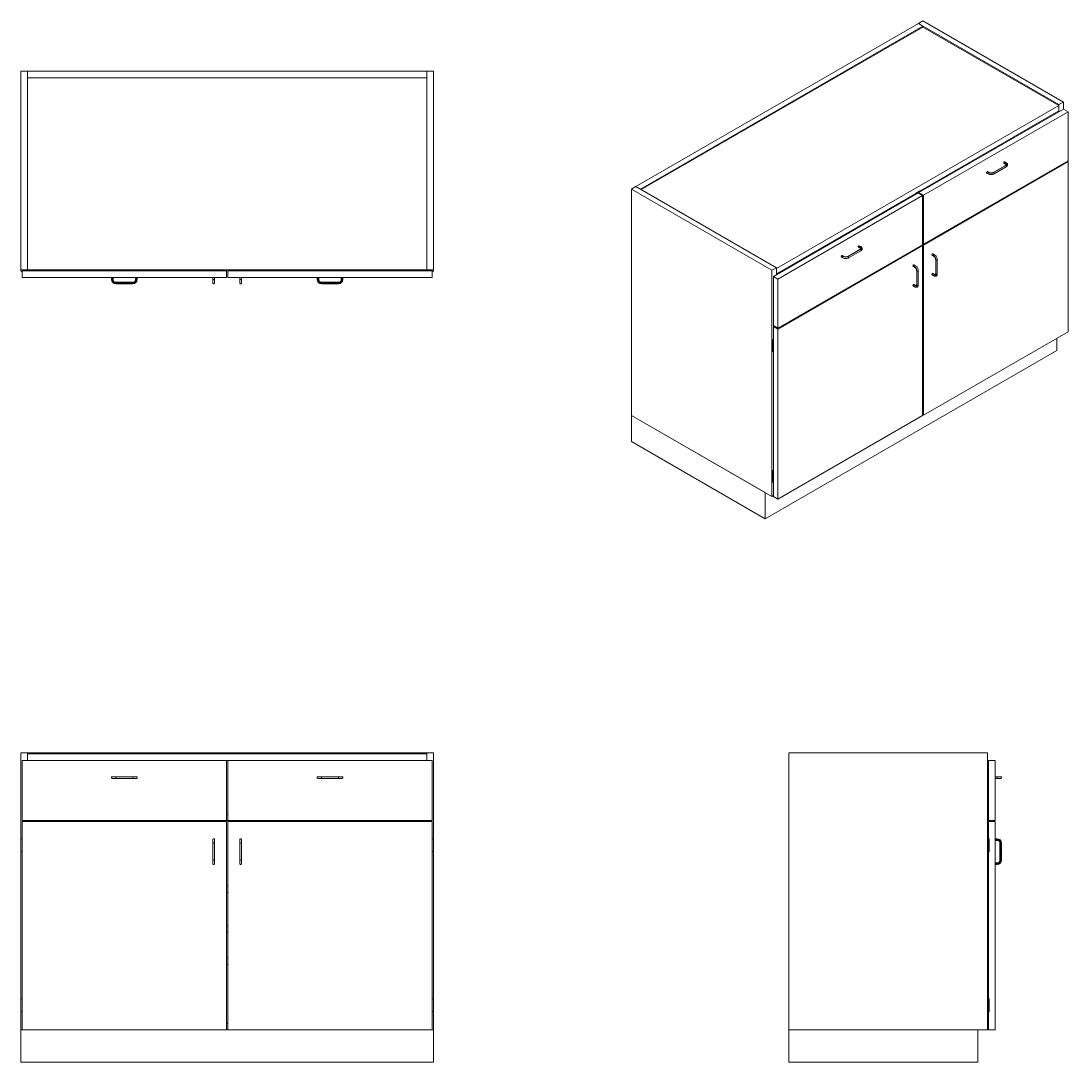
# Model space of a CAD drawing. Header units: millimetres. Extents: x 131 to 690, y 168 to 741.
# Drawn here: x 130.6 to 252.5, y 598.1 to 719.3 of the extents above; entities that cross this region are included whole.
import ezdxf

# ---------------------------------------------------------------- set-up
doc = ezdxf.new("R2010")
doc.units = ezdxf.units.MM
doc.layers.add('Standard', color=40, linetype='Continuous')

msp = doc.modelspace()

# ---------------------------------------------------------------- linework, layer by layer
at = {"layer": 'Standard', "linetype": 'Continuous', "lineweight": 0, "extrusion": (-5.55112e-17, 0.816497, 0.57735)}
for p, q in [((235.08, 718.99), (235.61, 719.3)), ((235.61, 719.3), (251.96, 709.85)), ((235.08, 718.99), (202.2, 700.01)), ((202.73, 699.7), (235.61, 718.68)), ((202.82, 699.65), (235.61, 718.58)), ((251.43, 709.55), (235.08, 718.99)), ((235.61, 718.68), (235.08, 718.99)), ((235.61, 718.58), (235.61, 718.68)), ((251.43, 709.45), (235.61, 718.58)), ((251.43, 709.45), (218.55, 690.46)), ((251.96, 709.85), (251.43, 709.55)), ((251.43, 708.73), (251.43, 709.55)), ((251.43, 708.83), (251.43, 709.45)), ((251.96, 709.85), (251.96, 709.04)), ((218.55, 689.85), (251.43, 708.83)), ((235.13, 699.32), (251.96, 709.04)), ((252.49, 708.73), (235.66, 699.01)), ((251.96, 709.04), (252.49, 708.73)), ((252.49, 703.02), (252.49, 708.73)), ((247.1, 706.23), (247.01, 706.28)), ((235.66, 693.29), (252.49, 703.02)), ((252.49, 702.91), (235.66, 693.19)), ((243.78, 701.64), (245.2, 702.46)), ((243.83, 701.64), (245.25, 702.45)), ((243.88, 701.48), (245.29, 702.3)), ((245.2, 702.63), (245.02, 702.73)), ((245.25, 702.79), (245.07, 702.89)), ((245.29, 702.79), (245.12, 702.89)), ((252.49, 702.91), (252.4, 702.97)), ((252.49, 683.11), (252.49, 702.91)), ((243.03, 701.58), (243.21, 701.48)), ((243.08, 701.74), (243.26, 701.64)), ((243.13, 701.75), (243.3, 701.64)), ((202.2, 700.01), (201.67, 699.7)), ((201.67, 699.7), (201.67, 673.37)), ((218.02, 690.26), (201.67, 699.7)), ((202.2, 700.01), (218.55, 690.56)), ((202.2, 700.01), (202.73, 699.7)), ((218.2, 689.54), (235.04, 699.27)), ((235.57, 698.96), (218.73, 689.24)), ((235.26, 699.5), (234.73, 699.19)), ((234.73, 699.19), (234.73, 699.09)), ((235.57, 698.96), (235.04, 699.27)), ((235.66, 699.01), (235.13, 699.32)), ((235.13, 699.21), (235.13, 699.32)), ((235.26, 699.39), (235.26, 699.5)), ((235.57, 693.24), (235.57, 698.96)), ((235.66, 699.01), (235.66, 693.29)), ((218.73, 683.52), (235.57, 693.24)), ((235.57, 693.14), (218.73, 683.42)), ((226.86, 691.87), (228.27, 692.69)), ((226.9, 691.87), (228.32, 692.68)), ((226.95, 691.71), (228.37, 692.52)), ((228.27, 692.86), (228.1, 692.96)), ((228.32, 693.01), (228.14, 693.12)), ((228.37, 693.02), (228.19, 693.12)), ((235.57, 693.14), (235.48, 693.19)), ((235.57, 693.35), (235.66, 693.29)), ((235.57, 693.24), (235.66, 693.19)), ((235.57, 673.34), (235.57, 693.14)), ((235.66, 693.19), (235.66, 673.39)), ((226.11, 691.81), (226.28, 691.71)), ((226.15, 691.97), (226.33, 691.87)), ((226.2, 691.97), (226.38, 691.87)), ((236.83, 691.96), (236.65, 692.06)), ((236.67, 692.01), (236.85, 691.91)), ((236.76, 692.18), (236.94, 692.07)), ((237.09, 691.5), (237.09, 689.86)), ((237.11, 689.82), (237.11, 691.46)), ((237.27, 691.5), (237.27, 689.86)), ((218.55, 690.56), (218.02, 690.26)), ((218.02, 663.93), (218.02, 690.26)), ((218.55, 690.56), (218.55, 689.75)), ((218.55, 690.46), (218.55, 689.85)), ((234.62, 690.68), (234.44, 690.78)), ((234.46, 690.74), (234.64, 690.64)), ((234.55, 690.9), (234.73, 690.8)), ((234.88, 690.22), (234.88, 688.59)), ((234.9, 688.55), (234.9, 690.18)), ((235.06, 690.22), (235.06, 688.59)), ((236.94, 689.78), (236.76, 689.88)), ((218.2, 689.54), (218.73, 689.24)), ((218.2, 683.83), (218.2, 689.54)), ((218.73, 689.24), (218.73, 683.52)), ((234.73, 688.5), (234.55, 688.6)), ((236.65, 689.76), (236.83, 689.66)), ((236.85, 689.62), (236.67, 689.72)), ((234.44, 688.49), (234.62, 688.38)), ((234.64, 688.34), (234.46, 688.44)), ((218.2, 683.83), (218.73, 683.52)), ((218.2, 683.73), (218.29, 683.78)), ((218.2, 683.73), (218.73, 683.42)), ((218.2, 682.09), (218.2, 683.73)), ((218.73, 683.42), (218.73, 663.62)), ((235.66, 673.39), (252.49, 683.11)), ((218.2, 682.2), (218.02, 682.09)), ((218.02, 682.09), (218.11, 682.04)), ((218.02, 680.87), (218.02, 682.09)), ((218.11, 682.04), (218.11, 680.82)), ((218.22, 680.84), (218.22, 682.07)), ((251.17, 680.92), (251.17, 682.35)), ((251.17, 680.92), (217.23, 661.32)), ((218.11, 680.82), (218.02, 680.87)), ((218.2, 666.89), (218.2, 680.82)), ((201.67, 673.37), (218.02, 663.93)), ((201.67, 673.37), (217.23, 664.39)), ((201.67, 670.31), (201.67, 673.37)), ((218.73, 663.62), (235.57, 673.34)), ((235.57, 673.44), (235.66, 673.39)), ((217.23, 661.32), (201.67, 670.31)), ((218.2, 666.99), (218.02, 666.89)), ((218.02, 666.89), (218.11, 666.84)), ((218.02, 665.66), (218.02, 666.89)), ((218.11, 666.84), (218.11, 665.61)), ((218.22, 665.64), (218.22, 666.86)), ((218.11, 665.61), (218.02, 665.66)), ((218.2, 663.93), (218.2, 665.61)), ((217.23, 661.32), (217.23, 664.39)), ((218.2, 664.03), (218.02, 663.93)), ((218.2, 663.93), (218.73, 663.62))]:
    msp.add_line(p, q, dxfattribs=at)
at = {"layer": 'Standard', "linetype": 'Continuous', "lineweight": 0}
for p, q in [((131.38, 713.43), (130.63, 713.43)), ((130.63, 690.31), (130.63, 713.43)), ((131.38, 713.43), (131.38, 690.31)), ((131.38, 713.43), (131.38, 712.68)), ((177.88, 713.43), (131.38, 713.43)), ((177.88, 690.31), (177.88, 713.43)), ((177.88, 713.43), (178.63, 713.43)), ((177.88, 712.68), (177.88, 713.43)), ((178.63, 713.43), (178.63, 690.31)), ((131.38, 712.68), (177.88, 712.68)), ((131.38, 690.31), (130.63, 690.31)), ((130.63, 690.31), (130.63, 690.18)), ((130.75, 690.18), (130.75, 689.43)), ((130.75, 690.18), (154.56, 690.18)), ((177.88, 690.31), (131.38, 690.31)), ((131.38, 690.18), (131.38, 690.31)), ((154.56, 689.43), (154.56, 690.18)), ((154.69, 690.18), (178.5, 690.18)), ((154.69, 689.43), (154.69, 690.18)), ((178.63, 690.31), (177.88, 690.31)), ((177.88, 690.31), (177.88, 690.18)), ((178.5, 690.18), (178.5, 689.43)), ((178.63, 690.18), (178.63, 690.31)), ((154.56, 689.43), (130.75, 689.43)), ((141.16, 689.43), (141.16, 689.18)), ((141.25, 689.43), (141.25, 689.18)), ((141.34, 689.43), (141.34, 689.18)), ((141.66, 688.87), (143.66, 688.87)), ((141.66, 688.78), (143.66, 688.78)), ((141.66, 688.68), (143.66, 688.68)), ((143.97, 689.18), (143.97, 689.43)), ((144.06, 689.18), (144.06, 689.43)), ((144.16, 689.18), (144.16, 689.43)), ((152.97, 689.18), (152.97, 689.43)), ((152.97, 689.18), (152.97, 688.78)), ((153.16, 689.43), (153.16, 689.18)), ((153.16, 688.78), (153.16, 689.18)), ((178.5, 689.43), (154.69, 689.43)), ((156.09, 689.18), (156.09, 689.43)), ((156.09, 689.18), (156.09, 688.78)), ((156.28, 689.43), (156.28, 689.18)), ((156.28, 688.78), (156.28, 689.18)), ((165.09, 689.43), (165.09, 689.18)), ((165.19, 689.43), (165.19, 689.18)), ((165.28, 689.43), (165.28, 689.18)), ((165.59, 688.87), (167.59, 688.87)), ((165.59, 688.78), (167.59, 688.78)), ((165.59, 688.68), (167.59, 688.68)), ((167.91, 689.18), (167.91, 689.43)), ((168, 689.18), (168, 689.43)), ((168.09, 689.18), (168.09, 689.43))]:
    msp.add_line(p, q, dxfattribs=at)
at = {"layer": 'Standard', "linetype": 'Continuous', "lineweight": 0, "extrusion": (0, 1, 0)}
for p, q in [((131.38, 634.08), (130.63, 634.08)), ((130.63, 624.08), (130.63, 634.08)), ((131.38, 634.08), (131.38, 633.2)), ((131.38, 634.08), (177.88, 634.08)), ((131.38, 633.95), (131.38, 633.2)), ((177.88, 633.95), (131.38, 633.95)), ((178.63, 634.08), (177.88, 634.08)), ((177.88, 633.2), (177.88, 634.08)), ((177.88, 633.2), (177.88, 633.95)), ((178.63, 634.08), (178.63, 624.08)), ((220, 634.08), (220, 601.83)), ((243.13, 634.08), (220, 634.08)), ((243.13, 601.83), (243.13, 634.08)), ((130.75, 633.2), (130.75, 626.2)), ((154.56, 633.2), (130.75, 633.2)), ((154.56, 633.2), (154.69, 633.2)), ((154.69, 633.2), (154.56, 633.2)), ((154.56, 626.2), (154.56, 633.2)), ((178.5, 633.2), (154.69, 633.2)), ((154.69, 633.2), (154.69, 626.2)), ((178.5, 626.2), (178.5, 633.2)), ((243.25, 633.2), (244, 633.2)), ((243.25, 626.2), (243.25, 633.2)), ((244, 633.2), (244, 626.2)), ((141.66, 631.29), (141.25, 631.29)), ((141.66, 631.29), (143.66, 631.29)), ((144.06, 631.29), (143.66, 631.29)), ((165.59, 631.29), (165.19, 631.29)), ((165.59, 631.29), (167.59, 631.29)), ((168, 631.29), (167.59, 631.29)), ((244, 631.29), (244.25, 631.29)), ((244.66, 631.29), (244.25, 631.29)), ((141.25, 631.11), (141.66, 631.11)), ((143.66, 631.11), (141.66, 631.11)), ((143.66, 631.11), (144.06, 631.11)), ((165.19, 631.11), (165.59, 631.11)), ((167.59, 631.11), (165.59, 631.11)), ((167.59, 631.11), (168, 631.11)), ((244.25, 631.11), (244, 631.11)), ((244.25, 631.11), (244.66, 631.11)), ((154.69, 626.95), (154.56, 626.95)), ((130.75, 626.2), (154.56, 626.2)), ((130.75, 626.08), (130.75, 601.83)), ((154.56, 626.08), (130.75, 626.08)), ((131.38, 626.2), (131.38, 626.08)), ((154.25, 626.2), (154.25, 626.08)), ((154.56, 626.2), (154.69, 626.2)), ((154.56, 601.83), (154.56, 626.08)), ((154.69, 626.2), (178.5, 626.2)), ((154.69, 626.08), (154.69, 601.83)), ((178.5, 626.08), (154.69, 626.08)), ((155, 626.08), (155, 626.2)), ((177.88, 626.08), (177.88, 626.2)), ((178.5, 601.83), (178.5, 626.08)), ((243.25, 626.2), (244, 626.2)), ((243.25, 626.08), (244, 626.08)), ((243.25, 624.08), (243.25, 626.08)), ((244, 626.08), (244, 601.83)), ((130.63, 624.08), (130.63, 622.58)), ((130.75, 624.08), (130.63, 624.08)), ((152.97, 623.98), (152.97, 623.58)), ((153.16, 623.58), (153.16, 623.98)), ((156.09, 623.98), (156.09, 623.58)), ((156.28, 623.58), (156.28, 623.98)), ((178.63, 624.08), (178.5, 624.08)), ((178.63, 622.58), (178.63, 624.08)), ((243.13, 624.08), (243.25, 624.08)), ((243.13, 622.58), (243.13, 624.08)), ((243.25, 624.08), (243.25, 622.58)), ((243.32, 624.08), (243.25, 624.08)), ((243.32, 622.58), (243.32, 624.08)), ((244, 624.08), (244.25, 624.08)), ((244.25, 623.98), (244, 623.98)), ((152.97, 621.58), (152.97, 623.58)), ((153.16, 623.58), (153.16, 621.58)), ((156.09, 621.58), (156.09, 623.58)), ((156.28, 623.58), (156.28, 621.58)), ((244, 623.89), (244.25, 623.89)), ((244.57, 623.58), (244.57, 621.58)), ((244.66, 621.58), (244.66, 623.58)), ((244.75, 623.58), (244.75, 621.58)), ((130.63, 605.45), (130.63, 622.58)), ((130.63, 622.58), (130.75, 622.58)), ((152.97, 621.58), (152.97, 621.17)), ((153.16, 621.17), (153.16, 621.58)), ((156.09, 621.58), (156.09, 621.17)), ((156.28, 621.17), (156.28, 621.58)), ((178.5, 622.58), (178.63, 622.58)), ((178.63, 622.58), (178.63, 605.45)), ((243.25, 622.58), (243.13, 622.58)), ((243.25, 605.45), (243.25, 622.58)), ((243.25, 622.58), (243.32, 622.58)), ((244.25, 621.26), (244, 621.26)), ((244, 621.17), (244.25, 621.17)), ((244.25, 621.08), (244, 621.08)), ((154.56, 618.58), (154.69, 618.58)), ((154.69, 617.83), (154.56, 617.83)), ((154.56, 613.95), (154.69, 613.95)), ((154.69, 613.2), (154.56, 613.2)), ((154.56, 610.2), (154.69, 610.2)), ((154.69, 609.45), (154.56, 609.45)), ((130.63, 605.45), (130.63, 603.95)), ((130.75, 605.45), (130.63, 605.45)), ((178.63, 605.45), (178.5, 605.45)), ((178.63, 603.95), (178.63, 605.45)), ((243.13, 605.45), (243.25, 605.45)), ((243.13, 603.95), (243.13, 605.45)), ((243.25, 605.45), (243.25, 603.95)), ((243.32, 605.45), (243.25, 605.45)), ((243.32, 603.95), (243.32, 605.45)), ((130.63, 601.83), (130.63, 603.95)), ((130.63, 603.95), (130.75, 603.95)), ((178.5, 603.95), (178.63, 603.95)), ((178.63, 603.95), (178.63, 601.83)), ((243.25, 603.95), (243.13, 603.95)), ((243.25, 601.83), (243.25, 603.95)), ((243.25, 603.95), (243.32, 603.95)), ((154.69, 602.58), (154.56, 602.58)), ((154.56, 602.58), (154.69, 602.58)), ((130.75, 601.83), (130.63, 601.83)), ((130.63, 598.08), (130.63, 601.83)), ((130.75, 601.83), (154.56, 601.83)), ((154.56, 601.83), (154.69, 601.83)), ((154.69, 601.83), (178.5, 601.83)), ((178.63, 601.83), (178.5, 601.83)), ((178.63, 598.08), (178.63, 601.83)), ((220, 601.83), (243.13, 601.83)), ((220, 601.83), (242, 601.83)), ((220, 598.08), (220, 601.83)), ((242, 598.08), (242, 601.83)), ((243.25, 601.83), (244, 601.83)), ((178.63, 598.08), (130.63, 598.08)), ((242, 598.08), (220, 598.08))]:
    msp.add_line(p, q, dxfattribs=at)
at = {"layer": 'Standard', "linetype": 'Continuous', "lineweight": 0}
for centre, radius, start, end in [((130.69, 690.18), 0.0625, 180, 0), ((178.56, 690.18), 0.0625, 180, 360), ((141.66, 689.18), 0.5, 180, 270), ((141.66, 689.18), 0.313, 180, 270), ((143.66, 689.18), 0.5, 270, 0), ((143.66, 689.18), 0.313, 270, 0), ((165.59, 689.18), 0.5, 180, 270), ((165.59, 689.18), 0.313, 180, 270), ((167.59, 689.18), 0.5, 270, 0), ((167.59, 689.18), 0.313, 270, 0), ((244.25, 623.58), 0.313, 0, 90), ((244.25, 621.58), 0.313, 270, 0)]:
    msp.add_arc(centre, radius, start, end, dxfattribs=at)
at = {"layer": 'Standard', "linetype": 'Continuous', "lineweight": 0, "extrusion": (0, 0, -1)}
for centre, start, end in [((-244.25, 623.58), 90, 180), ((-244.25, 621.58), 180, 270)]:
    msp.add_arc(centre, 0.5, start, end, dxfattribs=at)
at = {"layer": 'Standard', "linetype": 'Continuous', "lineweight": 0, "extrusion": (-1.53385e-16, 3.44952e-16, -1)}
for centre in [(245.07, 702.81), (228.14, 693.04)]:
    msp.add_ellipse(centre, major_axis=(-0.0469, -0.0812), ratio=0.57735, start_param=0, end_param=2.356194, dxfattribs=at)
at = {"layer": 'Standard', "linetype": 'Continuous', "lineweight": 0, "extrusion": (-2.05178e-16, 3.10756e-16, -1)}
msp.add_ellipse((245.07, 702.81), major_axis=(0.0469, 0.0812), ratio=0.57735, start_param=-0.785398, end_param=0, dxfattribs=at)
at = {"layer": 'Standard', "linetype": 'Continuous', "lineweight": 0, "extrusion": (1.11022e-16, 1.92296e-16, -1)}
msp.add_ellipse((243.08, 701.66), major_axis=(-0.0469, -0.0812), ratio=0.57735, start_param=0, end_param=2.356194, dxfattribs=at)
at = {"layer": 'Standard', "linetype": 'Continuous', "lineweight": 0, "extrusion": (-6.09555e-17, 2.27489e-16, -1)}
msp.add_ellipse((243.08, 701.66), major_axis=(0.0469, 0.0812), ratio=0.57735, start_param=-0.785398, end_param=0, dxfattribs=at)
at = {"layer": 'Standard', "linetype": 'Continuous', "lineweight": 0, "extrusion": (-1.57104e-16, 2.83e-16, -1)}
msp.add_ellipse((228.14, 693.04), major_axis=(0.0469, 0.0812), ratio=0.57735, start_param=-0.785398, end_param=0, dxfattribs=at)
at = {"layer": 'Standard', "linetype": 'Continuous', "lineweight": 0, "extrusion": (1.35059e-16, 1.78418e-16, -1)}
msp.add_ellipse((226.15, 691.89), major_axis=(-0.0469, -0.0812), ratio=0.57735, start_param=0, end_param=2.356194, dxfattribs=at)
at = {"layer": 'Standard', "linetype": 'Continuous', "lineweight": 0, "extrusion": (-1.01592e-16, 3.79148e-16, -1)}
msp.add_ellipse((226.15, 691.89), major_axis=(0.0469, 0.0812), ratio=0.57735, start_param=-0.785398, end_param=0, dxfattribs=at)
at = {"layer": 'Standard', "linetype": 'Continuous', "lineweight": 0, "extrusion": (-1.33067e-16, 2.69122e-16, -1)}
msp.add_ellipse((236.72, 692.1), major_axis=(0.0469, 0.0812), ratio=0.57735, start_param=-2.356194, end_param=0, dxfattribs=at)
at = {"layer": 'Standard', "linetype": 'Continuous', "lineweight": 0, "extrusion": (-2.64407e-16, 1.52656e-16, -1)}
msp.add_ellipse((236.72, 692.1), major_axis=(-0.0469, -0.0812), ratio=0.57735, start_param=0, end_param=0.785398, dxfattribs=at)
at = {"layer": 'Standard', "linetype": 'Continuous', "lineweight": 0, "extrusion": (-1.0903e-16, 2.55245e-16, -1)}
msp.add_ellipse((234.51, 690.82), major_axis=(0.0469, 0.0812), ratio=0.57735, start_param=-2.356194, end_param=0, dxfattribs=at)
at = {"layer": 'Standard', "linetype": 'Continuous', "lineweight": 0, "extrusion": (-8.49925e-17, 2.41367e-16, -1)}
msp.add_ellipse((234.51, 690.82), major_axis=(-0.0469, -0.0812), ratio=0.57735, start_param=0, end_param=0.785398, dxfattribs=at)
at = {"layer": 'Standard', "linetype": 'Continuous', "lineweight": 0, "extrusion": (-2.32933e-16, 2.62682e-16, -1)}
msp.add_ellipse((236.72, 689.8), major_axis=(0.0469, 0.0812), ratio=0.57735, start_param=-2.356194, end_param=0, dxfattribs=at)
at = {"layer": 'Standard', "linetype": 'Continuous', "lineweight": 0, "extrusion": (-1.81141e-16, 2.96878e-16, -1)}
msp.add_ellipse((234.51, 688.52), major_axis=(0.0469, 0.0812), ratio=0.57735, start_param=-2.356194, end_param=0, dxfattribs=at)
at = {"layer": 'Standard', "linetype": 'Continuous', "lineweight": 0, "extrusion": (3.89112e-17, 2.3393e-16, -1)}
msp.add_ellipse((236.72, 689.8), major_axis=(-0.0469, -0.0812), ratio=0.57735, start_param=0, end_param=0.785398, dxfattribs=at)
at = {"layer": 'Standard', "linetype": 'Continuous', "lineweight": 0, "extrusion": (-1.29348e-16, 3.31074e-16, -1)}
msp.add_ellipse((234.51, 688.52), major_axis=(-0.0469, -0.0812), ratio=0.57735, start_param=0, end_param=0.785398, dxfattribs=at)
at = {"layer": 'Standard', "linetype": 'Continuous', "lineweight": 0}
for centre in [(218.15, 682.07), (218.15, 666.86)]:
    msp.add_ellipse(centre, major_axis=(0.0625, 0), ratio=0.57735, start_param=-2.356194, end_param=0.785398, dxfattribs=at)
at = {"layer": 'Standard', "linetype": 'Continuous', "lineweight": 0, "extrusion": (-5.55112e-17, -5.55112e-17, -1)}
msp.add_ellipse((218.15, 680.84), major_axis=(0.0625, 0), ratio=0.57735, start_param=0, end_param=2.356194, dxfattribs=at)
at = {"layer": 'Standard', "linetype": 'Continuous', "lineweight": 0, "extrusion": (1.2326e-32, -1.11022e-16, -1)}
msp.add_ellipse((218.15, 665.64), major_axis=(0.0625, 0), ratio=0.57735, start_param=0, end_param=2.356194, dxfattribs=at)
at = {"layer": 'Standard', "linetype": 'Continuous', "lineweight": 0}
for points in [[(245.2, 702.63), (245.19, 702.63), (245.19, 702.64), (245.18, 702.65), (245.18, 702.67), (245.18, 702.69), (245.19, 702.72), (245.2, 702.74), (245.21, 702.76), (245.23, 702.77), (245.24, 702.78), (245.25, 702.79)], [(245.2, 702.46), (245.2, 702.46), (245.21, 702.46), (245.23, 702.46), (245.24, 702.46), (245.25, 702.45)], [(245.25, 702.79), (245.25, 702.79), (245.26, 702.79), (245.28, 702.8), (245.29, 702.79), (245.29, 702.79)], [(245.25, 702.45), (245.32, 702.51), (245.4, 702.62), (245.32, 702.73), (245.25, 702.79)], [(245.25, 702.45), (245.25, 702.45), (245.26, 702.44), (245.28, 702.43), (245.29, 702.41), (245.3, 702.38), (245.31, 702.36), (245.31, 702.34), (245.31, 702.32), (245.3, 702.31), (245.3, 702.3), (245.29, 702.3)], [(243.26, 701.64), (243.25, 701.64), (243.24, 701.63), (243.22, 701.61), (243.21, 701.59), (243.2, 701.57), (243.19, 701.54), (243.19, 701.52), (243.19, 701.5), (243.2, 701.49), (243.21, 701.48), (243.21, 701.48)], [(243.3, 701.64), (243.3, 701.65), (243.29, 701.65), (243.27, 701.65), (243.26, 701.64), (243.26, 701.64)], [(243.26, 701.64), (243.35, 701.59), (243.54, 701.55), (243.74, 701.59), (243.83, 701.64)], [(243.78, 701.64), (243.79, 701.65), (243.8, 701.65), (243.81, 701.65), (243.83, 701.64), (243.83, 701.64)], [(243.83, 701.64), (243.84, 701.64), (243.85, 701.63), (243.86, 701.61), (243.88, 701.59), (243.89, 701.57), (243.9, 701.54), (243.9, 701.52), (243.9, 701.5), (243.89, 701.49), (243.88, 701.48), (243.88, 701.48)], [(228.27, 692.86), (228.27, 692.86), (228.26, 692.87), (228.25, 692.88), (228.25, 692.9), (228.25, 692.92), (228.26, 692.94), (228.27, 692.96), (228.29, 692.99), (228.3, 693), (228.31, 693.01), (228.32, 693.01)], [(228.27, 692.69), (228.28, 692.69), (228.29, 692.69), (228.3, 692.69), (228.31, 692.69), (228.32, 692.68)], [(228.32, 693.01), (228.32, 693.02), (228.34, 693.02), (228.35, 693.02), (228.36, 693.02), (228.37, 693.02)], [(228.32, 692.68), (228.4, 692.74), (228.48, 692.85), (228.4, 692.96), (228.32, 693.01)], [(228.32, 692.68), (228.32, 692.68), (228.34, 692.67), (228.35, 692.65), (228.37, 692.63), (228.38, 692.61), (228.38, 692.59), (228.39, 692.57), (228.38, 692.55), (228.38, 692.53), (228.37, 692.53), (228.37, 692.52)], [(226.33, 691.87), (226.32, 691.86), (226.31, 691.85), (226.3, 691.84), (226.28, 691.82), (226.27, 691.79), (226.27, 691.77), (226.26, 691.75), (226.27, 691.73), (226.27, 691.72), (226.28, 691.71), (226.28, 691.71)], [(226.38, 691.87), (226.37, 691.87), (226.36, 691.88), (226.35, 691.87), (226.34, 691.87), (226.33, 691.87)], [(226.33, 691.87), (226.43, 691.82), (226.62, 691.77), (226.81, 691.82), (226.9, 691.87)], [(226.86, 691.87), (226.86, 691.87), (226.87, 691.88), (226.89, 691.87), (226.9, 691.87), (226.9, 691.87)], [(226.9, 691.87), (226.91, 691.86), (226.92, 691.85), (226.94, 691.84), (226.95, 691.82), (226.96, 691.79), (226.97, 691.77), (226.97, 691.75), (226.97, 691.73), (226.96, 691.72), (226.96, 691.71), (226.95, 691.71)], [(236.94, 692.07), (236.94, 692.08), (236.93, 692.08), (236.91, 692.08), (236.89, 692.07), (236.88, 692.06), (236.86, 692.04), (236.85, 692.02), (236.83, 692), (236.83, 691.98), (236.83, 691.96), (236.83, 691.96)], [(236.83, 691.96), (236.83, 691.95), (236.83, 691.94), (236.83, 691.92), (236.84, 691.91), (236.85, 691.91)], [(237.11, 691.46), (237.11, 691.56), (237.05, 691.75), (236.91, 691.9), (236.83, 691.96)], [(237.11, 691.46), (237.11, 691.46), (237.1, 691.47), (237.09, 691.48), (237.09, 691.49), (237.09, 691.5)], [(237.27, 691.5), (237.27, 691.49), (237.27, 691.48), (237.26, 691.47), (237.25, 691.46), (237.23, 691.45), (237.2, 691.44), (237.18, 691.44), (237.16, 691.44), (237.13, 691.45), (237.12, 691.45), (237.11, 691.46)], [(234.73, 690.8), (234.73, 690.8), (234.72, 690.8), (234.7, 690.8), (234.68, 690.8), (234.67, 690.78), (234.65, 690.77), (234.64, 690.75), (234.63, 690.72), (234.62, 690.7), (234.62, 690.69), (234.62, 690.68)], [(234.62, 690.68), (234.62, 690.67), (234.62, 690.66), (234.63, 690.65), (234.63, 690.64), (234.64, 690.64)], [(234.9, 690.18), (234.9, 690.29), (234.84, 690.48), (234.7, 690.62), (234.62, 690.68)], [(234.9, 690.18), (234.9, 690.19), (234.89, 690.19), (234.88, 690.21), (234.88, 690.22), (234.88, 690.22)], [(235.06, 690.22), (235.06, 690.22), (235.06, 690.21), (235.05, 690.19), (235.04, 690.18), (235.02, 690.17), (234.99, 690.17), (234.97, 690.17), (234.95, 690.17), (234.92, 690.17), (234.91, 690.18), (234.9, 690.18)], [(236.83, 689.66), (236.91, 689.62), (237.05, 689.6), (237.11, 689.73), (237.11, 689.82)], [(236.83, 689.66), (236.83, 689.67), (236.83, 689.68), (236.83, 689.7), (236.85, 689.72), (236.86, 689.74), (236.88, 689.76), (236.89, 689.77), (236.91, 689.78), (236.93, 689.78), (236.94, 689.78), (236.94, 689.78)], [(237.11, 689.82), (237.11, 689.83), (237.1, 689.84), (237.09, 689.85), (237.09, 689.86), (237.09, 689.86)], [(237.27, 689.86), (237.27, 689.86), (237.27, 689.85), (237.26, 689.84), (237.25, 689.82), (237.23, 689.82), (237.2, 689.81), (237.18, 689.81), (237.16, 689.81), (237.13, 689.82), (237.12, 689.82), (237.11, 689.82)], [(141.25, 689.18), (141.24, 689.18), (141.23, 689.18), (141.2, 689.18), (141.18, 689.18), (141.17, 689.18), (141.16, 689.18), (141.16, 689.18), (141.16, 689.18)], [(141.34, 689.18), (141.34, 689.18), (141.34, 689.18), (141.33, 689.18), (141.32, 689.18), (141.3, 689.18), (141.28, 689.18), (141.26, 689.18), (141.25, 689.18)], [(141.25, 689.18), (141.26, 689.06), (141.34, 688.87), (141.53, 688.79), (141.66, 688.78)], [(141.66, 688.87), (141.66, 688.87), (141.66, 688.87), (141.66, 688.86), (141.66, 688.85), (141.66, 688.83), (141.66, 688.8), (141.66, 688.79), (141.66, 688.78)], [(141.66, 688.78), (141.66, 688.77), (141.66, 688.75), (141.66, 688.73), (141.66, 688.71), (141.66, 688.7), (141.66, 688.69), (141.66, 688.68), (141.66, 688.68)], [(143.66, 688.78), (143.78, 688.79), (143.97, 688.87), (144.05, 689.06), (144.06, 689.18)], [(143.66, 688.87), (143.66, 688.87), (143.66, 688.87), (143.66, 688.86), (143.66, 688.85), (143.66, 688.83), (143.66, 688.8), (143.66, 688.79), (143.66, 688.78)], [(143.66, 688.78), (143.66, 688.77), (143.66, 688.75), (143.66, 688.73), (143.66, 688.71), (143.66, 688.7), (143.66, 688.69), (143.66, 688.68), (143.66, 688.68)], [(143.97, 689.18), (143.97, 689.18), (143.97, 689.18), (143.98, 689.18), (144, 689.18), (144.02, 689.18), (144.04, 689.18), (144.05, 689.18), (144.06, 689.18)], [(144.06, 689.18), (144.07, 689.18), (144.09, 689.18), (144.11, 689.18), (144.13, 689.18), (144.15, 689.18), (144.15, 689.18), (144.16, 689.18), (144.16, 689.18)], [(153.16, 689.18), (153.16, 689.18), (153.15, 689.18), (153.15, 689.18), (153.13, 689.18), (153.11, 689.18), (153.09, 689.18), (153.06, 689.18), (153.04, 689.18), (153.02, 689.18), (153, 689.18), (152.98, 689.18), (152.97, 689.18), (152.97, 689.18), (152.97, 689.18)], [(153.16, 688.78), (153.16, 688.77), (153.15, 688.75), (153.15, 688.73), (153.13, 688.71), (153.11, 688.7), (153.09, 688.69), (153.06, 688.68), (153.04, 688.69), (153.02, 688.7), (153, 688.71), (152.98, 688.73), (152.97, 688.75), (152.97, 688.77), (152.97, 688.78)], [(156.28, 689.18), (156.28, 689.18), (156.28, 689.18), (156.27, 689.18), (156.26, 689.18), (156.24, 689.18), (156.21, 689.18), (156.19, 689.18), (156.16, 689.18), (156.14, 689.18), (156.12, 689.18), (156.11, 689.18), (156.1, 689.18), (156.09, 689.18), (156.09, 689.18)], [(156.28, 688.78), (156.28, 688.77), (156.28, 688.75), (156.27, 688.73), (156.26, 688.71), (156.24, 688.7), (156.21, 688.69), (156.19, 688.68), (156.16, 688.69), (156.14, 688.7), (156.12, 688.71), (156.11, 688.73), (156.1, 688.75), (156.09, 688.77), (156.09, 688.78)], [(165.19, 689.18), (165.18, 689.18), (165.16, 689.18), (165.14, 689.18), (165.12, 689.18), (165.11, 689.18), (165.1, 689.18), (165.09, 689.18), (165.09, 689.18)], [(165.28, 689.18), (165.28, 689.18), (165.28, 689.18), (165.27, 689.18), (165.26, 689.18), (165.24, 689.18), (165.21, 689.18), (165.2, 689.18), (165.19, 689.18)], [(165.19, 689.18), (165.2, 689.06), (165.28, 688.87), (165.47, 688.79), (165.59, 688.78)], [(165.59, 688.87), (165.59, 688.87), (165.59, 688.87), (165.59, 688.86), (165.59, 688.85), (165.59, 688.83), (165.59, 688.8), (165.59, 688.79), (165.59, 688.78)], [(165.59, 688.78), (165.59, 688.77), (165.59, 688.75), (165.59, 688.73), (165.59, 688.71), (165.59, 688.7), (165.59, 688.69), (165.59, 688.68), (165.59, 688.68)], [(167.59, 688.78), (167.72, 688.79), (167.91, 688.87), (167.99, 689.06), (168, 689.18)], [(167.59, 688.87), (167.59, 688.87), (167.59, 688.87), (167.59, 688.86), (167.59, 688.85), (167.59, 688.83), (167.59, 688.8), (167.59, 688.79), (167.59, 688.78)], [(167.59, 688.78), (167.59, 688.77), (167.59, 688.75), (167.59, 688.73), (167.59, 688.71), (167.59, 688.7), (167.59, 688.69), (167.59, 688.68), (167.59, 688.68)], [(167.91, 689.18), (167.91, 689.18), (167.91, 689.18), (167.92, 689.18), (167.93, 689.18), (167.95, 689.18), (167.98, 689.18), (167.99, 689.18), (168, 689.18)], [(168, 689.18), (168.01, 689.18), (168.03, 689.18), (168.05, 689.18), (168.07, 689.18), (168.08, 689.18), (168.09, 689.18), (168.09, 689.18), (168.09, 689.18)], [(234.9, 688.55), (234.9, 688.55), (234.89, 688.56), (234.88, 688.57), (234.88, 688.58), (234.88, 688.59)], [(235.06, 688.59), (235.06, 688.58), (235.06, 688.57), (235.05, 688.56), (235.04, 688.55), (235.02, 688.54), (234.99, 688.53), (234.97, 688.53), (234.95, 688.53), (234.92, 688.54), (234.91, 688.55), (234.9, 688.55)], [(236.85, 689.62), (236.84, 689.62), (236.83, 689.62), (236.83, 689.64), (236.83, 689.65), (236.83, 689.66)], [(234.62, 688.38), (234.7, 688.34), (234.84, 688.33), (234.9, 688.45), (234.9, 688.55)], [(234.62, 688.38), (234.62, 688.39), (234.62, 688.4), (234.63, 688.43), (234.64, 688.45), (234.65, 688.47), (234.67, 688.49), (234.68, 688.5), (234.7, 688.51), (234.72, 688.51), (234.73, 688.5), (234.73, 688.5)], [(234.64, 688.34), (234.63, 688.34), (234.63, 688.35), (234.62, 688.36), (234.62, 688.38), (234.62, 688.38)], [(141.25, 631.29), (141.24, 631.29), (141.23, 631.29), (141.2, 631.28), (141.18, 631.27), (141.17, 631.25), (141.16, 631.23), (141.16, 631.2), (141.16, 631.18), (141.17, 631.15), (141.18, 631.13), (141.2, 631.12), (141.23, 631.11), (141.24, 631.11), (141.25, 631.11)], [(141.66, 631.29), (141.66, 631.29), (141.66, 631.29), (141.66, 631.28), (141.66, 631.27), (141.66, 631.25), (141.66, 631.23), (141.66, 631.2), (141.66, 631.18), (141.66, 631.15), (141.66, 631.13), (141.66, 631.12), (141.66, 631.11), (141.66, 631.11), (141.66, 631.11)], [(143.66, 631.29), (143.66, 631.29), (143.66, 631.29), (143.66, 631.28), (143.66, 631.27), (143.66, 631.25), (143.66, 631.23), (143.66, 631.2), (143.66, 631.18), (143.66, 631.15), (143.66, 631.13), (143.66, 631.12), (143.66, 631.11), (143.66, 631.11), (143.66, 631.11)], [(144.06, 631.29), (144.07, 631.29), (144.09, 631.29), (144.11, 631.28), (144.13, 631.27), (144.15, 631.25), (144.15, 631.23), (144.16, 631.2), (144.15, 631.18), (144.15, 631.15), (144.13, 631.13), (144.11, 631.12), (144.09, 631.11), (144.07, 631.11), (144.06, 631.11)], [(165.19, 631.29), (165.18, 631.29), (165.16, 631.29), (165.14, 631.28), (165.12, 631.27), (165.11, 631.25), (165.1, 631.23), (165.09, 631.2), (165.1, 631.18), (165.11, 631.15), (165.12, 631.13), (165.14, 631.12), (165.16, 631.11), (165.18, 631.11), (165.19, 631.11)], [(165.59, 631.29), (165.59, 631.29), (165.59, 631.29), (165.59, 631.28), (165.59, 631.27), (165.59, 631.25), (165.59, 631.23), (165.59, 631.2), (165.59, 631.18), (165.59, 631.15), (165.59, 631.13), (165.59, 631.12), (165.59, 631.11), (165.59, 631.11), (165.59, 631.11)], [(167.59, 631.29), (167.59, 631.29), (167.59, 631.29), (167.59, 631.28), (167.59, 631.27), (167.59, 631.25), (167.59, 631.23), (167.59, 631.2), (167.59, 631.18), (167.59, 631.15), (167.59, 631.13), (167.59, 631.12), (167.59, 631.11), (167.59, 631.11), (167.59, 631.11)], [(168, 631.29), (168.01, 631.29), (168.03, 631.29), (168.05, 631.28), (168.07, 631.27), (168.08, 631.25), (168.09, 631.23), (168.1, 631.2), (168.09, 631.18), (168.08, 631.15), (168.07, 631.13), (168.05, 631.12), (168.03, 631.11), (168.01, 631.11), (168, 631.11)], [(244.25, 631.29), (244.25, 631.29), (244.25, 631.29), (244.25, 631.28), (244.25, 631.27), (244.25, 631.25), (244.25, 631.23), (244.25, 631.2), (244.25, 631.18), (244.25, 631.15), (244.25, 631.13), (244.25, 631.12), (244.25, 631.11), (244.25, 631.11), (244.25, 631.11)], [(244.66, 631.29), (244.67, 631.29), (244.68, 631.29), (244.71, 631.28), (244.73, 631.27), (244.74, 631.25), (244.75, 631.23), (244.75, 631.2), (244.75, 631.18), (244.74, 631.15), (244.73, 631.13), (244.71, 631.12), (244.68, 631.11), (244.67, 631.11), (244.66, 631.11)], [(153.16, 623.98), (153.16, 623.99), (153.15, 624.01), (153.15, 624.03), (153.13, 624.05), (153.11, 624.06), (153.09, 624.07), (153.06, 624.08), (153.04, 624.07), (153.02, 624.06), (153, 624.05), (152.98, 624.03), (152.97, 624.01), (152.97, 623.99), (152.97, 623.98)], [(156.28, 623.98), (156.28, 623.99), (156.28, 624.01), (156.27, 624.03), (156.26, 624.05), (156.24, 624.06), (156.21, 624.07), (156.19, 624.08), (156.16, 624.07), (156.14, 624.06), (156.12, 624.05), (156.11, 624.03), (156.1, 624.01), (156.09, 623.99), (156.09, 623.98)], [(244.25, 624.08), (244.25, 624.08), (244.25, 624.07), (244.25, 624.06), (244.25, 624.05), (244.25, 624.03), (244.25, 624.01), (244.25, 623.99), (244.25, 623.98)], [(244.25, 623.98), (244.25, 623.97), (244.25, 623.96), (244.25, 623.93), (244.25, 623.92), (244.25, 623.9), (244.25, 623.89), (244.25, 623.89), (244.25, 623.89)], [(244.66, 623.58), (244.65, 623.7), (244.57, 623.89), (244.38, 623.97), (244.25, 623.98)], [(153.16, 623.58), (153.16, 623.58), (153.15, 623.58), (153.15, 623.58), (153.13, 623.58), (153.11, 623.58), (153.09, 623.58), (153.06, 623.58), (153.04, 623.58), (153.02, 623.58), (153, 623.58), (152.98, 623.58), (152.97, 623.58), (152.97, 623.58), (152.97, 623.58)], [(156.28, 623.58), (156.28, 623.58), (156.28, 623.58), (156.27, 623.58), (156.26, 623.58), (156.24, 623.58), (156.21, 623.58), (156.19, 623.58), (156.16, 623.58), (156.14, 623.58), (156.12, 623.58), (156.11, 623.58), (156.1, 623.58), (156.09, 623.58), (156.09, 623.58)], [(244.66, 623.58), (244.65, 623.58), (244.64, 623.58), (244.61, 623.58), (244.59, 623.58), (244.58, 623.58), (244.57, 623.58), (244.57, 623.58), (244.57, 623.58)], [(244.75, 623.58), (244.75, 623.58), (244.75, 623.58), (244.74, 623.58), (244.73, 623.58), (244.71, 623.58), (244.68, 623.58), (244.67, 623.58), (244.66, 623.58)], [(153.16, 621.58), (153.16, 621.58), (153.15, 621.58), (153.15, 621.58), (153.13, 621.58), (153.11, 621.58), (153.09, 621.58), (153.06, 621.58), (153.04, 621.58), (153.02, 621.58), (153, 621.58), (152.98, 621.58), (152.97, 621.58), (152.97, 621.58), (152.97, 621.58)], [(156.28, 621.58), (156.28, 621.58), (156.28, 621.58), (156.27, 621.58), (156.26, 621.58), (156.24, 621.58), (156.21, 621.58), (156.19, 621.58), (156.16, 621.58), (156.14, 621.58), (156.12, 621.58), (156.11, 621.58), (156.1, 621.58), (156.09, 621.58), (156.09, 621.58)], [(244.25, 621.17), (244.38, 621.18), (244.57, 621.26), (244.65, 621.45), (244.66, 621.58)], [(244.66, 621.58), (244.65, 621.58), (244.64, 621.58), (244.61, 621.58), (244.59, 621.58), (244.58, 621.58), (244.57, 621.58), (244.57, 621.58), (244.57, 621.58)], [(244.75, 621.58), (244.75, 621.58), (244.75, 621.58), (244.74, 621.58), (244.73, 621.58), (244.71, 621.58), (244.68, 621.58), (244.67, 621.58), (244.66, 621.58)], [(153.16, 621.17), (153.16, 621.16), (153.15, 621.15), (153.15, 621.12), (153.13, 621.1), (153.11, 621.09), (153.09, 621.08), (153.06, 621.07), (153.04, 621.08), (153.02, 621.09), (153, 621.1), (152.98, 621.12), (152.97, 621.15), (152.97, 621.16), (152.97, 621.17)], [(156.28, 621.17), (156.28, 621.16), (156.28, 621.15), (156.27, 621.12), (156.26, 621.1), (156.24, 621.09), (156.21, 621.08), (156.19, 621.07), (156.16, 621.08), (156.14, 621.09), (156.12, 621.1), (156.11, 621.12), (156.1, 621.15), (156.09, 621.16), (156.09, 621.17)], [(244.25, 621.17), (244.25, 621.18), (244.25, 621.19), (244.25, 621.22), (244.25, 621.24), (244.25, 621.25), (244.25, 621.26), (244.25, 621.26), (244.25, 621.26)], [(244.25, 621.08), (244.25, 621.08), (244.25, 621.08), (244.25, 621.09), (244.25, 621.1), (244.25, 621.12), (244.25, 621.15), (244.25, 621.16), (244.25, 621.17)]]:
    msp.add_open_spline(points, degree=3, dxfattribs=at)
for points, knots in [([(245.2, 702.63), (245.22, 702.62), (245.23, 702.61), (245.26, 702.58), (245.26, 702.57), (245.27, 702.55), (245.27, 702.55), (245.27, 702.53), (245.27, 702.52), (245.25, 702.5), (245.24, 702.48), (245.21, 702.47), (245.21, 702.46), (245.2, 702.46)], [3.141593, 3.141593, 3.141593, 3.141593, 3.413838, 3.413838, 3.690178, 3.690178, 4.004337, 4.004337, 4.318496, 4.318496, 4.615912, 4.615912, 4.712389, 4.712389, 4.712389, 4.712389]), ([(245.29, 702.79), (245.33, 702.77), (245.36, 702.74), (245.42, 702.68), (245.44, 702.65), (245.46, 702.57), (245.46, 702.54), (245.45, 702.48), (245.44, 702.44), (245.4, 702.39), (245.38, 702.36), (245.33, 702.32), (245.31, 702.31), (245.29, 702.3)], [3.141593, 3.141593, 3.141593, 3.141593, 3.455752, 3.455752, 3.769572, 3.769572, 4.021176, 4.021176, 4.265896, 4.265896, 4.551235, 4.551235, 4.712389, 4.712389, 4.712389, 4.712389]), ([(243.88, 701.48), (243.84, 701.46), (243.8, 701.44), (243.71, 701.42), (243.66, 701.41), (243.57, 701.4), (243.52, 701.4), (243.42, 701.41), (243.38, 701.42), (243.29, 701.44), (243.25, 701.46), (243.21, 701.48)], [4.712389, 4.712389, 4.712389, 4.712389, 5.026548, 5.026548, 5.340708, 5.340708, 5.654867, 5.654867, 5.969026, 5.969026, 6.283185, 6.283185, 6.283185, 6.283185]), ([(243.78, 701.64), (243.76, 701.63), (243.74, 701.62), (243.69, 701.6), (243.66, 701.6), (243.59, 701.59), (243.56, 701.59), (243.49, 701.59), (243.46, 701.59), (243.39, 701.61), (243.37, 701.61), (243.33, 701.63), (243.31, 701.64), (243.3, 701.64)], [4.712389, 4.712389, 4.712389, 4.712389, 4.984635, 4.984635, 5.265735, 5.265735, 5.553582, 5.553582, 5.843109, 5.843109, 6.128803, 6.128803, 6.283185, 6.283185, 6.283185, 6.283185]), ([(228.27, 692.86), (228.29, 692.85), (228.31, 692.83), (228.33, 692.81), (228.34, 692.8), (228.34, 692.78), (228.35, 692.77), (228.34, 692.76), (228.34, 692.75), (228.32, 692.73), (228.31, 692.71), (228.29, 692.7), (228.28, 692.69), (228.27, 692.69)], [3.141593, 3.141593, 3.141593, 3.141593, 3.413838, 3.413838, 3.690178, 3.690178, 4.004337, 4.004337, 4.318496, 4.318496, 4.615912, 4.615912, 4.712389, 4.712389, 4.712389, 4.712389]), ([(228.37, 693.02), (228.4, 693), (228.44, 692.97), (228.49, 692.91), (228.51, 692.87), (228.53, 692.8), (228.53, 692.77), (228.52, 692.7), (228.51, 692.67), (228.48, 692.61), (228.45, 692.59), (228.4, 692.55), (228.39, 692.54), (228.37, 692.52)], [3.141593, 3.141593, 3.141593, 3.141593, 3.455752, 3.455752, 3.769572, 3.769572, 4.021176, 4.021176, 4.265896, 4.265896, 4.551235, 4.551235, 4.712389, 4.712389, 4.712389, 4.712389]), ([(226.95, 691.71), (226.91, 691.69), (226.87, 691.67), (226.78, 691.64), (226.74, 691.63), (226.64, 691.63), (226.59, 691.63), (226.5, 691.63), (226.45, 691.64), (226.36, 691.67), (226.32, 691.69), (226.28, 691.71)], [4.712389, 4.712389, 4.712389, 4.712389, 5.026548, 5.026548, 5.340708, 5.340708, 5.654867, 5.654867, 5.969026, 5.969026, 6.283185, 6.283185, 6.283185, 6.283185]), ([(226.86, 691.87), (226.84, 691.86), (226.81, 691.85), (226.76, 691.83), (226.73, 691.82), (226.67, 691.82), (226.63, 691.81), (226.56, 691.82), (226.53, 691.82), (226.47, 691.83), (226.44, 691.84), (226.4, 691.86), (226.39, 691.86), (226.38, 691.87)], [4.712389, 4.712389, 4.712389, 4.712389, 4.984635, 4.984635, 5.265735, 5.265735, 5.553582, 5.553582, 5.843109, 5.843109, 6.128803, 6.128803, 6.283185, 6.283185, 6.283185, 6.283185]), ([(237.09, 691.5), (237.09, 691.52), (237.08, 691.54), (237.07, 691.6), (237.06, 691.63), (237.04, 691.69), (237.02, 691.72), (236.99, 691.78), (236.97, 691.8), (236.92, 691.85), (236.9, 691.87), (236.87, 691.9), (236.86, 691.91), (236.85, 691.91)], [4.712389, 4.712389, 4.712389, 4.712389, 4.984635, 4.984635, 5.265735, 5.265735, 5.553582, 5.553582, 5.843109, 5.843109, 6.128803, 6.128803, 6.283185, 6.283185, 6.283185, 6.283185]), ([(237.27, 691.5), (237.27, 691.54), (237.27, 691.58), (237.25, 691.67), (237.23, 691.72), (237.19, 691.81), (237.17, 691.85), (237.11, 691.93), (237.08, 691.96), (237.01, 692.03), (236.98, 692.05), (236.94, 692.07)], [4.712389, 4.712389, 4.712389, 4.712389, 5.026548, 5.026548, 5.340708, 5.340708, 5.654867, 5.654867, 5.969026, 5.969026, 6.283185, 6.283185, 6.283185, 6.283185]), ([(234.88, 690.22), (234.88, 690.24), (234.87, 690.27), (234.86, 690.32), (234.85, 690.35), (234.83, 690.41), (234.81, 690.44), (234.78, 690.5), (234.76, 690.53), (234.71, 690.58), (234.69, 690.6), (234.66, 690.62), (234.65, 690.63), (234.64, 690.64)], [4.712389, 4.712389, 4.712389, 4.712389, 4.984635, 4.984635, 5.265735, 5.265735, 5.553582, 5.553582, 5.843109, 5.843109, 6.128803, 6.128803, 6.283185, 6.283185, 6.283185, 6.283185]), ([(235.06, 690.22), (235.06, 690.26), (235.06, 690.31), (235.04, 690.4), (235.02, 690.44), (234.98, 690.53), (234.96, 690.57), (234.9, 690.65), (234.87, 690.69), (234.8, 690.75), (234.77, 690.78), (234.73, 690.8)], [4.712389, 4.712389, 4.712389, 4.712389, 5.026548, 5.026548, 5.340708, 5.340708, 5.654867, 5.654867, 5.969026, 5.969026, 6.283185, 6.283185, 6.283185, 6.283185]), ([(236.85, 689.62), (236.88, 689.59), (236.92, 689.58), (237, 689.56), (237.05, 689.56), (237.12, 689.58), (237.15, 689.6), (237.2, 689.64), (237.22, 689.66), (237.25, 689.72), (237.26, 689.76), (237.27, 689.82), (237.27, 689.84), (237.27, 689.86)], [3.141593, 3.141593, 3.141593, 3.141593, 3.455752, 3.455752, 3.769572, 3.769572, 4.021176, 4.021176, 4.265896, 4.265896, 4.551235, 4.551235, 4.712389, 4.712389, 4.712389, 4.712389]), ([(236.94, 689.78), (236.96, 689.77), (236.98, 689.76), (237.01, 689.75), (237.02, 689.75), (237.04, 689.75), (237.05, 689.76), (237.06, 689.77), (237.07, 689.77), (237.08, 689.8), (237.08, 689.82), (237.09, 689.85), (237.09, 689.85), (237.09, 689.86)], [3.141593, 3.141593, 3.141593, 3.141593, 3.413838, 3.413838, 3.690178, 3.690178, 4.004337, 4.004337, 4.318496, 4.318496, 4.615912, 4.615912, 4.712389, 4.712389, 4.712389, 4.712389]), ([(234.64, 688.34), (234.67, 688.32), (234.71, 688.3), (234.79, 688.29), (234.84, 688.29), (234.91, 688.3), (234.94, 688.32), (234.99, 688.36), (235.01, 688.39), (235.04, 688.45), (235.05, 688.48), (235.06, 688.54), (235.06, 688.57), (235.06, 688.59)], [3.141593, 3.141593, 3.141593, 3.141593, 3.455752, 3.455752, 3.769572, 3.769572, 4.021176, 4.021176, 4.265896, 4.265896, 4.551235, 4.551235, 4.712389, 4.712389, 4.712389, 4.712389]), ([(234.73, 688.5), (234.75, 688.49), (234.77, 688.48), (234.8, 688.48), (234.81, 688.48), (234.83, 688.48), (234.84, 688.48), (234.85, 688.49), (234.86, 688.5), (234.87, 688.52), (234.87, 688.54), (234.88, 688.57), (234.88, 688.58), (234.88, 688.59)], [3.141593, 3.141593, 3.141593, 3.141593, 3.413838, 3.413838, 3.690178, 3.690178, 4.004337, 4.004337, 4.318496, 4.318496, 4.615912, 4.615912, 4.712389, 4.712389, 4.712389, 4.712389])]:
    msp.add_open_spline(points, degree=3, knots=knots, dxfattribs=at)

doc.saveas('drawing.dxf')
